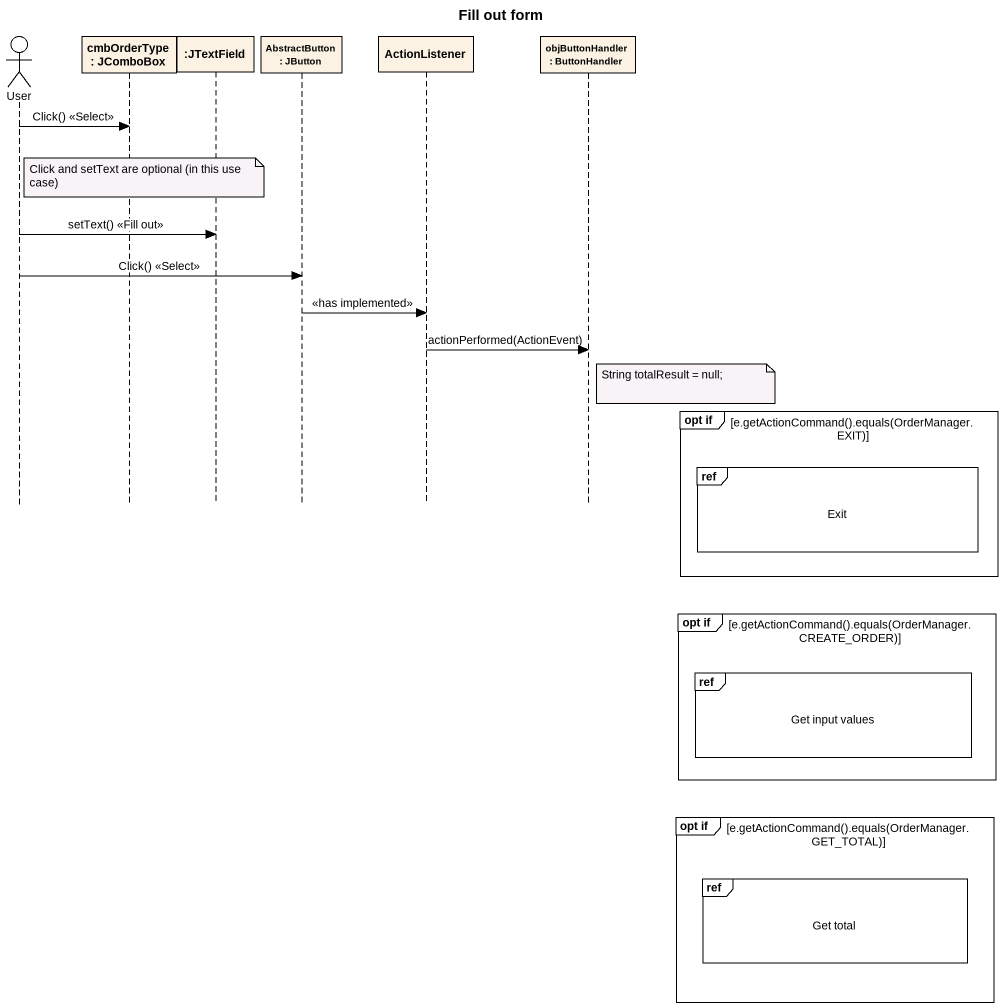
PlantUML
@startuml
title Fill out form
hide footbox
actor User
participant "cmbOrderType : JComboBox" as cmbOrderType
participant ":JTextField" as JTextField
participant "AbstractButton : JButton" as AbstractButton
participant ActionListener
participant "objButtonHandler : ButtonHandler" as objButtonHandler

User -> cmbOrderType : Click() <<Select>>
note over cmbOrderType : Click and setText are optional (in this use case)
User -> JTextField : setText() <<Fill out>>
User -> AbstractButton : Click() <<Select>>
AbstractButton -> ActionListener : <<has implemented>>
ActionListener -> objButtonHandler : actionPerformed(ActionEvent)
note right of objButtonHandler : String totalResult = null;
group opt if [e.getActionCommand().equals(OrderManager.EXIT)]
  ref over objButtonHandler : Exit
end
group opt if [e.getActionCommand().equals(OrderManager.CREATE_ORDER)]
  ref over objButtonHandler : Get input values
end
group opt if [e.getActionCommand().equals(OrderManager.GET_TOTAL)]
  ref over objButtonHandler : Get total
end
@enduml
